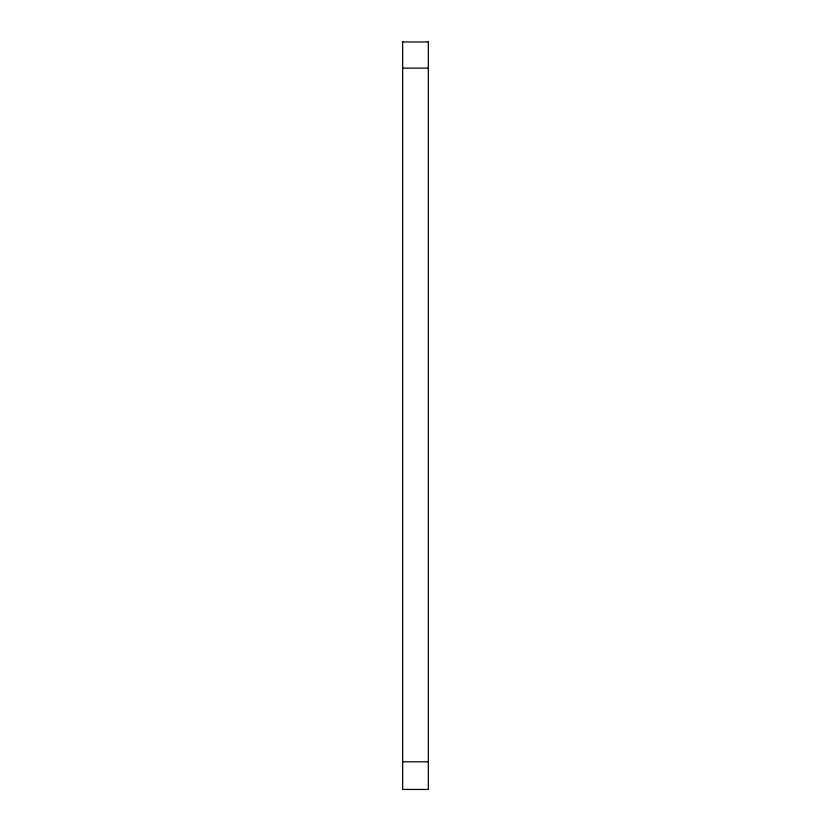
<?xml version="1.0" encoding="UTF-8"?>
<svg xmlns="http://www.w3.org/2000/svg" width="831" height="831" viewBox="0 0 831 831"><rect width="100%" height="100%" fill="white"/><g stroke="black" fill="none" stroke-linecap="round" stroke-linejoin="round"><path stroke-width="1.25" d="M402.651 41.965L428.349 41.965M402.651 68.121L428.349 68.121M402.651 761.809L428.349 761.809M428.349 41.55L428.349 789.45L402.651 789.45L402.651 41.55"/></g></svg>
